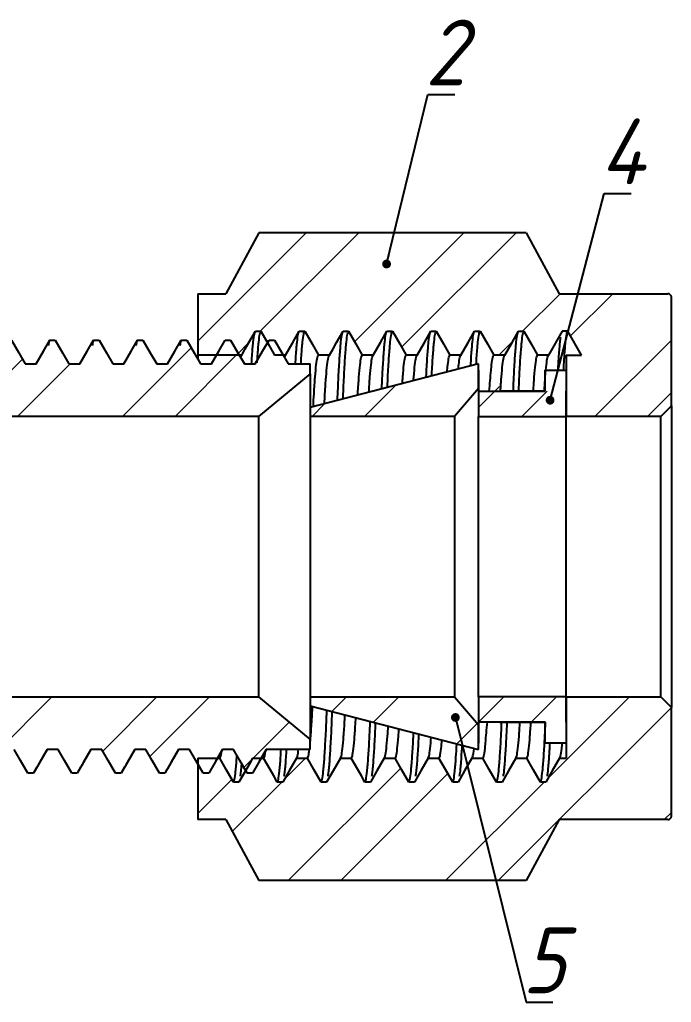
# Model space of a CAD drawing. Header units: millimetres. Extents: x 1693 to 1839, y 794 to 896.
# Drawn here: x 1751.67 to 1770.25, y 832.89 to 860.92 of the extents above; entities that cross this region are included whole.
import ezdxf

# ---------------------------------------------------------------- set-up
doc = ezdxf.new("R2010")
doc.units = ezdxf.units.MM
doc.styles.add('GENISO', font='geniso.shx', dxfattribs={"oblique": 15})
doc.dimstyles.new('Scale', dxfattribs={"dimscale": 0.5, "dimtxt": 2.5, "dimasz": 2.5, "dimexe": 1, "dimexo": 1, "dimgap": 0.2, "dimtad": 1, "dimdec": 1, "dimzin": 0, "dimtxsty": 'GENISO', "dimcen": 2.5, "dimclrd": 1, "dimclre": 1, "dimclrt": 7, "dimadec": 0, "dimazin": 0, "dimtfac": 1, "dimtdec": 1, "dimtmove": 0, "dimatfit": 3, "dimfxl": 1, "dimtzin": 0, "dimlwd": -1, "dimlwe": -1, "dimarcsym": 0})
pattern_1 = [(45, (1694.0508, 793.5355), (-2.24506, 2.24506), []), (45, (1695.5475, 793.5355), (-2.24506, 2.24506), [])]
pattern_2 = [(45, (0, -165.046), (-2.245064, 2.245064), []), (45, (1.4967, -165.046), (-2.245064, 2.245064), [])]

msp = doc.modelspace()

# ---------------------------------------------------------------- hatches: boundary and pattern name
at = {"linetype": 'Continuous', "lineweight": 18}
h = msp.add_hatch(dxfattribs=at)
h.set_pattern_fill('ANSI32', color=256, scale=0.333333, style=0)
h.set_pattern_definition(pattern_1)
h.paths.add_polyline_path([(1717.955, 855.102), (1717.955, 849.952), (1718.955, 849.952), (1719.267, 850.493), (1719.392, 850.493), (1719.705, 849.952), (1719.955, 849.952), (1720.267, 850.493), (1720.392, 850.493), (1720.705, 849.952), (1720.955, 849.952), (1721.267, 850.493), (1721.392, 850.493), (1721.705, 849.952), (1721.955, 849.952), (1722.267, 850.493), (1722.392, 850.493), (1722.705, 849.952), (1722.955, 849.952), (1723.267, 850.493), (1723.392, 850.493), (1723.705, 849.952), (1723.955, 849.952), (1724.267, 850.493), (1724.392, 850.493), (1724.705, 849.952), (1724.955, 849.952), (1725.267, 850.493), (1725.392, 850.493), (1725.705, 849.952), (1725.955, 849.952), (1726.267, 850.493), (1726.392, 850.493), (1726.705, 849.952), (1726.955, 849.952), (1727.267, 850.493), (1727.392, 850.493), (1727.705, 849.952), (1727.955, 849.952), (1727.955, 848.852), (1750.455, 848.852), (1750.455, 849.602), (1758.486, 849.602), (1759.955, 850.818), (1759.955, 851.102), (1759.33, 851.102), (1758.939, 851.779), (1758.783, 851.779), (1758.392, 851.102), (1758.08, 851.102), (1757.689, 851.779), (1757.533, 851.779), (1757.142, 851.102), (1756.83, 851.102), (1756.439, 851.779), (1756.283, 851.779), (1755.892, 851.102), (1755.58, 851.102), (1755.189, 851.779), (1755.033, 851.779), (1754.642, 851.102), (1754.33, 851.102), (1753.939, 851.779), (1753.783, 851.779), (1753.392, 851.102), (1753.08, 851.102), (1752.689, 851.779), (1752.533, 851.779), (1752.142, 851.102), (1751.83, 851.102), (1751.439, 851.779), (1751.283, 851.779), (1750.892, 851.102), (1750.58, 851.102), (1750.189, 851.779), (1750.033, 851.779), (1749.642, 851.102), (1749.33, 851.102), (1748.939, 851.779), (1748.783, 851.779), (1748.392, 851.102), (1748.08, 851.102), (1747.689, 851.779), (1747.533, 851.779), (1747.142, 851.102), (1746.83, 851.102), (1746.439, 851.779), (1746.283, 851.779), (1745.892, 851.102), (1745.58, 851.102), (1745.189, 851.779), (1745.033, 851.779), (1744.642, 851.102), (1744.33, 851.102), (1743.939, 851.779), (1743.783, 851.779), (1743.392, 851.102), (1743.08, 851.102), (1742.689, 851.779), (1742.533, 851.779), (1742.142, 851.102), (1741.83, 851.102), (1741.439, 851.779), (1741.283, 851.779), (1740.892, 851.102), (1740.58, 851.102), (1740.189, 851.779), (1740.033, 851.779), (1739.642, 851.102), (1739.33, 851.102), (1738.939, 851.779), (1738.783, 851.779), (1738.392, 851.102), (1738.08, 851.102), (1737.689, 851.779), (1737.533, 851.779), (1737.142, 851.102), (1736.83, 851.102), (1736.439, 851.779), (1736.283, 851.779), (1735.892, 851.102), (1735.58, 851.102), (1735.189, 851.779), (1735.033, 851.779), (1734.642, 851.102), (1731.455, 851.102), (1731.455, 855.102), (1730.655, 856.572), (1718.755, 856.572)], flags=0)
h = msp.add_hatch(dxfattribs=at)
h.set_pattern_fill('ANSI32', color=256, scale=0.333333, style=0)
h.set_pattern_definition(pattern_1)
edge = h.paths.add_edge_path(flags=0)
edge.add_line((1756.755, 853.102), (1756.755, 851.352))
edge.add_line((1756.755, 851.352), (1758.005, 851.352))
edge.add_line((1758.005, 851.352), (1758.395, 852.029))
edge.add_line((1758.395, 852.029), (1758.552, 852.029))
edge.add_line((1758.552, 852.029), (1758.942, 851.352))
edge.add_line((1758.942, 851.352), (1759.255, 851.352))
edge.add_line((1759.255, 851.352), (1759.645, 852.029))
edge.add_line((1759.645, 852.029), (1759.802, 852.029))
edge.add_line((1759.802, 852.029), (1760.192, 851.352))
edge.add_line((1760.192, 851.352), (1760.505, 851.352))
edge.add_line((1760.505, 851.352), (1760.895, 852.029))
edge.add_line((1760.895, 852.029), (1761.052, 852.029))
edge.add_line((1761.052, 852.029), (1761.442, 851.352))
edge.add_line((1761.442, 851.352), (1761.755, 851.352))
edge.add_line((1761.755, 851.352), (1762.145, 852.029))
edge.add_line((1762.145, 852.029), (1762.302, 852.029))
edge.add_line((1762.302, 852.029), (1762.692, 851.352))
edge.add_line((1762.692, 851.352), (1763.005, 851.352))
edge.add_line((1763.005, 851.352), (1763.395, 852.029))
edge.add_line((1763.395, 852.029), (1763.552, 852.029))
edge.add_line((1763.552, 852.029), (1763.942, 851.352))
edge.add_line((1763.942, 851.352), (1764.255, 851.352))
edge.add_line((1764.255, 851.352), (1764.645, 852.029))
edge.add_line((1764.645, 852.029), (1764.802, 852.029))
edge.add_line((1764.802, 852.029), (1765.192, 851.352))
edge.add_line((1765.192, 851.352), (1765.505, 851.352))
edge.add_line((1765.505, 851.352), (1765.895, 852.029))
edge.add_line((1765.895, 852.029), (1766.052, 852.029))
edge.add_line((1766.052, 852.029), (1766.442, 851.352))
edge.add_line((1766.442, 851.352), (1766.755, 851.352))
edge.add_line((1766.755, 851.352), (1767.145, 852.029))
edge.add_line((1767.145, 852.029), (1767.302, 852.029))
edge.add_line((1767.302, 852.029), (1767.692, 851.352))
edge.add_line((1767.692, 851.352), (1767.255, 851.352))
edge.add_line((1767.255, 851.352), (1767.255, 849.602))
edge.add_line((1767.255, 849.602), (1769.955, 849.602))
edge.add_line((1769.955, 849.602), (1770.255, 849.902))
edge.add_line((1770.255, 849.902), (1770.255, 853.002))
edge.add_arc((1770.155, 853.002), 0.1, 360, 450)
edge.add_line((1770.155, 853.102), (1767.055, 853.102))
edge.add_line((1767.055, 853.102), (1766.115, 854.84))
edge.add_line((1766.115, 854.84), (1758.495, 854.84))
edge.add_line((1758.495, 854.84), (1757.555, 853.102))
edge.add_line((1757.555, 853.102), (1756.755, 853.102))
h = msp.add_hatch(dxfattribs=at)
h.set_pattern_fill('ANSI32', color=256, scale=0.333333, style=0)
h.set_pattern_definition(pattern_2)
h.paths.add_polyline_path([(1764.755, 851.102), (1759.955, 849.852), (1759.955, 849.602), (1764.076, 849.602), (1764.755, 850.396)], flags=0)
h = msp.add_hatch(dxfattribs=at)
h.set_pattern_fill('ANSI32', color=256, scale=0.333333, style=0)
h.set_pattern_definition(pattern_2)
h.paths.add_polyline_path([(1765.116, 850.922), (1765.116, 850.914), (1765.063, 850.322), (1764.755, 850.322), (1764.755, 849.602), (1767.255, 849.602), (1767.255, 850.322), (1765.355, 850.322), (1765.355, 850.922)])
h = msp.add_hatch(dxfattribs=at)
h.set_pattern_fill('ANSI32', color=256, scale=0.333333, style=0)
h.set_pattern_definition(pattern_1)
h.paths.add_polyline_path([(1734.408, 839.425), (1734.564, 839.425), (1734.955, 840.102), (1735.267, 840.102), (1735.658, 839.425), (1735.814, 839.425), (1736.205, 840.102), (1736.517, 840.102), (1736.908, 839.425), (1737.064, 839.425), (1737.455, 840.102), (1737.767, 840.102), (1738.158, 839.425), (1738.314, 839.425), (1738.705, 840.102), (1739.017, 840.102), (1739.408, 839.425), (1739.564, 839.425), (1739.955, 840.102), (1740.267, 840.102), (1740.658, 839.425), (1740.814, 839.425), (1741.205, 840.102), (1741.517, 840.102), (1741.908, 839.425), (1742.064, 839.425), (1742.455, 840.102), (1742.767, 840.102), (1743.158, 839.425), (1743.314, 839.425), (1743.705, 840.102), (1744.017, 840.102), (1744.408, 839.425), (1744.564, 839.425), (1744.955, 840.102), (1745.267, 840.102), (1745.658, 839.425), (1745.814, 839.425), (1746.205, 840.102), (1746.517, 840.102), (1746.908, 839.425), (1747.064, 839.425), (1747.455, 840.102), (1747.767, 840.102), (1748.158, 839.425), (1748.314, 839.425), (1748.705, 840.102), (1749.017, 840.102), (1749.408, 839.425), (1749.564, 839.425), (1749.955, 840.102), (1750.267, 840.102), (1750.658, 839.425), (1750.814, 839.425), (1751.205, 840.102), (1751.517, 840.102), (1751.908, 839.425), (1752.064, 839.425), (1752.455, 840.102), (1752.767, 840.102), (1753.158, 839.425), (1753.314, 839.425), (1753.705, 840.102), (1754.017, 840.102), (1754.408, 839.425), (1754.564, 839.425), (1754.955, 840.102), (1755.267, 840.102), (1755.658, 839.425), (1755.814, 839.425), (1756.205, 840.102), (1756.517, 840.102), (1756.908, 839.425), (1757.064, 839.425), (1757.455, 840.102), (1757.767, 840.102), (1758.158, 839.425), (1758.314, 839.425), (1758.705, 840.102), (1759.955, 840.102), (1759.955, 840.385), (1758.486, 841.602), (1750.455, 841.602), (1750.455, 842.352), (1727.955, 842.352), (1727.955, 841.252), (1727.205, 841.252), (1726.892, 840.711), (1726.767, 840.711), (1726.455, 841.252), (1726.205, 841.252), (1725.892, 840.711), (1725.767, 840.711), (1725.455, 841.252), (1725.205, 841.252), (1724.892, 840.711), (1724.767, 840.711), (1724.455, 841.252), (1724.205, 841.252), (1723.892, 840.711), (1723.767, 840.711), (1723.455, 841.252), (1723.205, 841.252), (1722.892, 840.711), (1722.767, 840.711), (1722.455, 841.252), (1722.205, 841.252), (1721.892, 840.711), (1721.767, 840.711), (1721.455, 841.252), (1721.205, 841.252), (1720.892, 840.711), (1720.767, 840.711), (1720.455, 841.252), (1720.205, 841.252), (1719.892, 840.711), (1719.767, 840.711), (1719.455, 841.252), (1719.205, 841.252), (1718.892, 840.711), (1718.767, 840.711), (1718.455, 841.252), (1717.955, 841.252), (1717.955, 836.102), (1718.755, 834.632), (1730.655, 834.632), (1731.455, 836.102), (1731.455, 840.102), (1734.017, 840.102)], flags=0)
h = msp.add_hatch(dxfattribs=at)
h.set_pattern_fill('ANSI32', color=256, scale=0.333333, style=0)
h.set_pattern_definition(pattern_1)
edge = h.paths.add_edge_path(flags=0)
edge.add_line((1756.755, 838.102), (1757.555, 838.102))
edge.add_line((1757.555, 838.102), (1758.495, 836.364))
edge.add_line((1758.495, 836.364), (1766.115, 836.364))
edge.add_line((1766.115, 836.364), (1767.055, 838.102))
edge.add_line((1767.055, 838.102), (1770.155, 838.102))
edge.add_arc((1770.155, 838.202), 0.1, 270, 360)
edge.add_line((1770.255, 838.202), (1770.255, 841.302))
edge.add_line((1770.255, 841.302), (1769.955, 841.602))
edge.add_line((1769.955, 841.602), (1767.255, 841.602))
edge.add_line((1767.255, 841.602), (1767.255, 839.852))
edge.add_line((1767.255, 839.852), (1767.067, 839.852))
edge.add_line((1767.067, 839.852), (1766.677, 839.175))
edge.add_line((1766.677, 839.175), (1766.52, 839.175))
edge.add_line((1766.52, 839.175), (1766.13, 839.852))
edge.add_line((1766.13, 839.852), (1765.817, 839.852))
edge.add_line((1765.817, 839.852), (1765.427, 839.175))
edge.add_line((1765.427, 839.175), (1765.27, 839.175))
edge.add_line((1765.27, 839.175), (1764.88, 839.852))
edge.add_line((1764.88, 839.852), (1764.567, 839.852))
edge.add_line((1764.567, 839.852), (1764.177, 839.175))
edge.add_line((1764.177, 839.175), (1764.02, 839.175))
edge.add_line((1764.02, 839.175), (1763.63, 839.852))
edge.add_line((1763.63, 839.852), (1763.317, 839.852))
edge.add_line((1763.317, 839.852), (1762.927, 839.175))
edge.add_line((1762.927, 839.175), (1762.77, 839.175))
edge.add_line((1762.77, 839.175), (1762.38, 839.852))
edge.add_line((1762.38, 839.852), (1762.067, 839.852))
edge.add_line((1762.067, 839.852), (1761.677, 839.175))
edge.add_line((1761.677, 839.175), (1761.52, 839.175))
edge.add_line((1761.52, 839.175), (1761.13, 839.852))
edge.add_line((1761.13, 839.852), (1760.817, 839.852))
edge.add_line((1760.817, 839.852), (1760.427, 839.175))
edge.add_line((1760.427, 839.175), (1760.27, 839.175))
edge.add_line((1760.27, 839.175), (1759.88, 839.852))
edge.add_line((1759.88, 839.852), (1759.567, 839.852))
edge.add_line((1759.567, 839.852), (1759.177, 839.175))
edge.add_line((1759.177, 839.175), (1759.02, 839.175))
edge.add_line((1759.02, 839.175), (1758.63, 839.852))
edge.add_line((1758.63, 839.852), (1758.317, 839.852))
edge.add_line((1758.317, 839.852), (1757.927, 839.175))
edge.add_line((1757.927, 839.175), (1757.77, 839.175))
edge.add_line((1757.77, 839.175), (1757.38, 839.852))
edge.add_line((1757.38, 839.852), (1756.755, 839.852))
edge.add_line((1756.755, 839.852), (1756.755, 838.102))
h = msp.add_hatch(dxfattribs=at)
h.set_pattern_fill('ANSI32', color=256, scale=0.333333, style=0)
h.set_pattern_definition(pattern_2)
h.paths.add_polyline_path([(1764.076, 841.602), (1759.955, 841.602), (1759.955, 841.352), (1764.755, 840.102), (1764.755, 840.808)], flags=0)
h = msp.add_hatch(dxfattribs=at)
h.set_pattern_fill('ANSI32', color=256, scale=0.333333, style=0)
h.set_pattern_definition(pattern_2)
h.paths.add_polyline_path([(1764.755, 840.882), (1765.009, 840.882), (1767.255, 840.882), (1767.255, 841.602), (1764.755, 841.602)])

# ---------------------------------------------------------------- linework, layer by layer
at = {"linetype": 'Continuous', "lineweight": 25}
for p, q in [((1758.495, 854.84), (1757.555, 853.102)), ((1766.115, 854.84), (1758.495, 854.84)), ((1766.115, 854.84), (1767.055, 853.102)), ((1756.755, 853.102), (1757.555, 853.102)), ((1756.755, 853.102), (1756.755, 851.352)), ((1767.055, 853.102), (1770.155, 853.102)), ((1770.255, 849.902), (1770.255, 853.002)), ((1758.395, 852.029), (1758.552, 852.029)), ((1759.645, 852.029), (1759.802, 852.029)), ((1760.895, 852.029), (1761.052, 852.029)), ((1762.145, 852.029), (1762.302, 852.029)), ((1763.395, 852.029), (1763.552, 852.029)), ((1764.645, 852.029), (1764.802, 852.029)), ((1765.895, 852.029), (1766.052, 852.029)), ((1767.145, 852.029), (1766.755, 851.352)), ((1767.302, 852.029), (1767.145, 852.029)), ((1767.692, 851.352), (1767.302, 852.029)), ((1752.533, 851.779), (1752.689, 851.779)), ((1753.783, 851.779), (1753.939, 851.779)), ((1755.033, 851.779), (1755.189, 851.779)), ((1756.283, 851.779), (1756.439, 851.779)), ((1757.533, 851.779), (1757.689, 851.779)), ((1758.783, 851.779), (1758.939, 851.779)), ((1758.005, 851.352), (1756.755, 851.352)), ((1756.755, 851.352), (1756.755, 851.24)), ((1757.975, 851.284), (1758.005, 851.352)), ((1759.255, 851.352), (1758.942, 851.352)), ((1759.225, 851.284), (1759.255, 851.352)), ((1760.505, 851.352), (1760.192, 851.352)), ((1761.755, 851.352), (1761.442, 851.352)), ((1763.005, 851.352), (1762.692, 851.352)), ((1764.255, 851.352), (1763.942, 851.352)), ((1765.505, 851.352), (1765.192, 851.352)), ((1766.755, 851.352), (1766.442, 851.352)), ((1767.255, 851.352), (1767.692, 851.352)), ((1767.255, 851.352), (1767.255, 849.602)), ((1751.83, 851.102), (1752.142, 851.102)), ((1753.08, 851.102), (1753.392, 851.102)), ((1754.33, 851.102), (1754.642, 851.102)), ((1755.58, 851.102), (1755.892, 851.102)), ((1756.83, 851.102), (1757.142, 851.102)), ((1758.08, 851.102), (1758.392, 851.102)), ((1759.33, 851.102), (1759.955, 851.102)), ((1764.755, 851.102), (1759.955, 849.852)), ((1759.955, 850.818), (1759.955, 851.102)), ((1764.755, 850.396), (1764.755, 851.102)), ((1764.755, 850.922), (1764.755, 849.602)), ((1766.655, 850.922), (1767.255, 850.922)), ((1766.655, 850.322), (1766.655, 850.922)), ((1759.955, 850.818), (1758.486, 849.602)), ((1759.955, 850.818), (1759.955, 849.852)), ((1764.755, 850.396), (1764.076, 849.602)), ((1764.755, 850.322), (1766.655, 850.322)), ((1766.655, 850.322), (1765.355, 850.322)), ((1767.255, 849.602), (1767.255, 850.322)), ((1759.955, 849.852), (1759.955, 849.602)), ((1769.955, 849.602), (1770.255, 849.902)), ((1770.255, 849.902), (1770.255, 841.302)), ((1758.486, 849.602), (1750.455, 849.602)), ((1758.486, 849.602), (1758.486, 841.602)), ((1764.076, 849.602), (1759.955, 849.602)), ((1759.955, 849.602), (1759.955, 841.602)), ((1764.076, 849.602), (1764.076, 841.602)), ((1764.755, 849.602), (1767.255, 849.602)), ((1764.755, 841.602), (1764.755, 849.602)), ((1767.255, 841.602), (1767.255, 849.602)), ((1769.955, 849.602), (1767.255, 849.602)), ((1769.955, 841.602), (1769.955, 849.602)), ((1750.455, 841.602), (1758.486, 841.602)), ((1758.486, 841.602), (1759.955, 840.385)), ((1759.955, 841.602), (1764.076, 841.602)), ((1759.955, 841.602), (1759.955, 841.352)), ((1764.076, 841.602), (1764.755, 840.808)), ((1767.255, 841.602), (1764.755, 841.602)), ((1764.755, 841.602), (1764.755, 840.282)), ((1767.255, 840.882), (1767.255, 841.602)), ((1767.255, 841.602), (1769.955, 841.602)), ((1767.255, 841.602), (1767.255, 839.852)), ((1770.255, 841.302), (1769.955, 841.602)), ((1759.955, 841.352), (1764.755, 840.102)), ((1759.955, 841.352), (1759.955, 840.385)), ((1770.255, 838.202), (1770.255, 841.302)), ((1766.655, 840.882), (1764.755, 840.882)), ((1764.755, 840.102), (1764.755, 840.808)), ((1765.355, 840.882), (1766.668, 840.882)), ((1766.655, 840.282), (1766.655, 840.882)), ((1759.955, 840.102), (1759.955, 840.385)), ((1767.255, 840.282), (1766.655, 840.282)), ((1752.767, 840.102), (1752.455, 840.102)), ((1754.017, 840.102), (1753.705, 840.102)), ((1755.267, 840.102), (1754.955, 840.102)), ((1756.517, 840.102), (1756.205, 840.102)), ((1757.321, 839.861), (1757.46, 840.102)), ((1757.767, 840.102), (1757.455, 840.102)), ((1758.571, 839.861), (1758.71, 840.102)), ((1759.955, 840.102), (1758.705, 840.102)), ((1756.755, 839.852), (1757.38, 839.852)), ((1756.755, 839.852), (1756.755, 838.102)), ((1758.317, 839.852), (1758.63, 839.852)), ((1759.567, 839.852), (1759.88, 839.852)), ((1760.817, 839.852), (1761.13, 839.852)), ((1762.067, 839.852), (1762.38, 839.852)), ((1763.317, 839.852), (1763.63, 839.852)), ((1764.567, 839.852), (1764.88, 839.852)), ((1765.817, 839.852), (1766.13, 839.852)), ((1767.067, 839.852), (1767.255, 839.852)), ((1752.064, 839.425), (1751.908, 839.425)), ((1752.074, 839.451), (1752.064, 839.425)), ((1753.314, 839.425), (1753.158, 839.425)), ((1753.324, 839.451), (1753.314, 839.425)), ((1754.564, 839.425), (1754.408, 839.425)), ((1754.574, 839.451), (1754.564, 839.425)), ((1755.814, 839.425), (1755.658, 839.425)), ((1755.824, 839.451), (1755.814, 839.425)), ((1757.064, 839.425), (1756.908, 839.425)), ((1758.314, 839.425), (1758.158, 839.425)), ((1757.927, 839.175), (1757.77, 839.175)), ((1759.177, 839.175), (1759.02, 839.175)), ((1760.427, 839.175), (1760.27, 839.175)), ((1761.677, 839.175), (1761.52, 839.175)), ((1762.927, 839.175), (1762.77, 839.175)), ((1764.177, 839.175), (1764.02, 839.175)), ((1765.427, 839.175), (1765.27, 839.175)), ((1766.677, 839.175), (1766.52, 839.175)), ((1757.555, 838.102), (1756.755, 838.102)), ((1757.555, 838.102), (1758.495, 836.364)), ((1767.055, 838.102), (1766.115, 836.364)), ((1770.155, 838.102), (1767.055, 838.102)), ((1766.115, 836.364), (1758.495, 836.364))]:
    msp.add_line(p, q, dxfattribs=at)
at = {"linetype": 'Continuous', "lineweight": 25, "flags": 128}
for points in [[(1758.005, 851.352), (1758.108, 851.532), (1758.212, 851.711), (1758.395, 852.029)], [(1758.552, 852.029), (1758.655, 851.849), (1758.759, 851.669), (1758.942, 851.352)], [(1759.255, 851.352), (1759.358, 851.532), (1759.462, 851.711), (1759.645, 852.029)], [(1759.802, 852.029), (1759.905, 851.849), (1760.009, 851.669), (1760.192, 851.352)], [(1760.505, 851.352), (1760.608, 851.532), (1760.712, 851.711), (1760.895, 852.029)], [(1761.052, 852.029), (1761.155, 851.849), (1761.259, 851.669), (1761.442, 851.352)], [(1761.755, 851.352), (1761.858, 851.532), (1761.962, 851.711), (1762.145, 852.029)], [(1762.302, 852.029), (1762.405, 851.849), (1762.509, 851.669), (1762.692, 851.352)], [(1763.005, 851.352), (1763.108, 851.532), (1763.212, 851.711), (1763.395, 852.029)], [(1763.552, 852.029), (1763.655, 851.849), (1763.759, 851.669), (1763.942, 851.352)], [(1764.255, 851.352), (1764.358, 851.532), (1764.462, 851.711), (1764.645, 852.029)], [(1764.802, 852.029), (1764.905, 851.849), (1765.009, 851.669), (1765.192, 851.352)], [(1765.505, 851.352), (1765.608, 851.532), (1765.712, 851.711), (1765.895, 852.029)], [(1766.052, 852.029), (1766.155, 851.849), (1766.259, 851.669), (1766.442, 851.352)], [(1751.439, 851.779), (1751.543, 851.599), (1751.647, 851.419), (1751.83, 851.102)], [(1752.142, 851.102), (1752.246, 851.282), (1752.35, 851.461), (1752.533, 851.779)], [(1752.689, 851.779), (1752.793, 851.599), (1752.897, 851.419), (1753.08, 851.102)], [(1753.392, 851.102), (1753.496, 851.282), (1753.6, 851.461), (1753.783, 851.779)], [(1753.939, 851.779), (1754.043, 851.599), (1754.147, 851.419), (1754.33, 851.102)], [(1754.642, 851.102), (1754.746, 851.282), (1754.85, 851.461), (1755.033, 851.779)], [(1755.189, 851.779), (1755.293, 851.599), (1755.397, 851.419), (1755.58, 851.102)], [(1755.892, 851.102), (1755.996, 851.282), (1756.1, 851.461), (1756.283, 851.779)], [(1756.439, 851.779), (1756.543, 851.599), (1756.647, 851.419), (1756.83, 851.102)], [(1757.142, 851.102), (1757.246, 851.282), (1757.35, 851.461), (1757.533, 851.779)], [(1757.689, 851.779), (1757.793, 851.599), (1757.897, 851.419), (1758.08, 851.102)], [(1758.392, 851.102), (1758.496, 851.282), (1758.6, 851.461), (1758.783, 851.779)], [(1758.939, 851.779), (1759.043, 851.599), (1759.147, 851.419), (1759.33, 851.102)], [(1751.908, 839.425), (1751.804, 839.605), (1751.7, 839.785), (1751.517, 840.102)], [(1752.455, 840.102), (1752.351, 839.922), (1752.247, 839.743), (1752.064, 839.425)], [(1753.158, 839.425), (1753.054, 839.605), (1752.95, 839.785), (1752.767, 840.102)], [(1753.705, 840.102), (1753.601, 839.922), (1753.497, 839.743), (1753.314, 839.425)], [(1754.408, 839.425), (1754.304, 839.605), (1754.2, 839.785), (1754.017, 840.102)], [(1754.955, 840.102), (1754.851, 839.922), (1754.747, 839.743), (1754.564, 839.425)], [(1755.658, 839.425), (1755.554, 839.605), (1755.45, 839.785), (1755.267, 840.102)], [(1756.205, 840.102), (1756.101, 839.922), (1755.997, 839.743), (1755.814, 839.425)], [(1756.908, 839.425), (1756.804, 839.605), (1756.7, 839.785), (1756.517, 840.102)], [(1757.455, 840.102), (1757.351, 839.922), (1757.247, 839.743), (1757.064, 839.425)], [(1758.158, 839.425), (1758.054, 839.605), (1757.95, 839.785), (1757.767, 840.102)], [(1758.705, 840.102), (1758.601, 839.922), (1758.497, 839.743), (1758.314, 839.425)], [(1757.77, 839.175), (1757.667, 839.355), (1757.563, 839.535), (1757.38, 839.852)], [(1758.317, 839.852), (1758.213, 839.672), (1758.11, 839.493), (1757.927, 839.175)], [(1759.02, 839.175), (1758.917, 839.355), (1758.813, 839.535), (1758.63, 839.852)], [(1759.567, 839.852), (1759.463, 839.672), (1759.36, 839.493), (1759.177, 839.175)], [(1760.27, 839.175), (1760.167, 839.355), (1760.063, 839.535), (1759.88, 839.852)], [(1760.817, 839.852), (1760.713, 839.672), (1760.61, 839.493), (1760.427, 839.175)], [(1761.52, 839.175), (1761.417, 839.355), (1761.313, 839.535), (1761.13, 839.852)], [(1762.067, 839.852), (1761.963, 839.672), (1761.86, 839.493), (1761.677, 839.175)], [(1762.77, 839.175), (1762.667, 839.355), (1762.563, 839.535), (1762.38, 839.852)], [(1763.317, 839.852), (1763.213, 839.672), (1763.11, 839.493), (1762.927, 839.175)], [(1764.02, 839.175), (1763.917, 839.355), (1763.813, 839.535), (1763.63, 839.852)], [(1764.567, 839.852), (1764.463, 839.672), (1764.36, 839.493), (1764.177, 839.175)], [(1765.27, 839.175), (1765.167, 839.355), (1765.063, 839.535), (1764.88, 839.852)], [(1765.817, 839.852), (1765.713, 839.672), (1765.61, 839.493), (1765.427, 839.175)], [(1766.52, 839.175), (1766.417, 839.355), (1766.313, 839.535), (1766.13, 839.852)], [(1767.067, 839.852), (1766.963, 839.672), (1766.86, 839.493), (1766.677, 839.175)]]:
    msp.add_lwpolyline(points, dxfattribs=at)
at = {"linetype": 'Continuous', "lineweight": 25}
for centre, start, end in [((1770.155, 853.002), 0, 90), ((1770.155, 838.202), 270, 0)]:
    msp.add_arc(centre, 0.1, start, end, dxfattribs=at)
for points, knots in [([(1758.288, 851.102), (1758.292, 851.179), (1758.307, 851.441), (1758.333, 851.732), (1758.362, 851.964), (1758.379, 851.992), (1758.385, 852.003)], [0, 0, 0, 0, 0.1361742, 0.4623601, 0.7865, 1, 1, 1, 1]), ([(1758.446, 851.134), (1758.45, 851.2), (1758.464, 851.449), (1758.49, 851.733), (1758.522, 851.985), (1758.542, 852.014), (1758.552, 852.029)], [0, 0, 0, 0, 0.107412, 0.408038, 0.706778, 1, 1, 1, 1]), ([(1759.538, 851.102), (1759.542, 851.179), (1759.557, 851.441), (1759.583, 851.732), (1759.612, 851.964), (1759.629, 851.992), (1759.635, 852.003)], [0, 0, 0, 0, 0.1361742, 0.4623601, 0.7865, 1, 1, 1, 1]), ([(1759.694, 851.102), (1759.698, 851.179), (1759.713, 851.44), (1759.74, 851.734), (1759.772, 851.985), (1759.792, 852.014), (1759.802, 852.029)], [0, 0, 0, 0, 0.1232734, 0.4185572, 0.7119888, 1, 1, 1, 1]), ([(1760.735, 850.055), (1760.737, 850.086), (1760.748, 850.37), (1760.769, 850.812), (1760.801, 851.353), (1760.833, 851.737), (1760.862, 851.963), (1760.879, 851.992), (1760.885, 852.003)], [0, 0, 0, 0, 0.024763, 0.230772, 0.440658, 0.651869, 0.861755, 1, 1, 1, 1]), ([(1760.893, 850.096), (1760.894, 850.113), (1760.905, 850.383), (1760.925, 850.811), (1760.957, 851.353), (1760.99, 851.739), (1761.022, 851.984), (1761.042, 852.014), (1761.052, 852.029)], [0, 0, 0, 0, 0.012843, 0.207821, 0.40647, 0.606373, 0.805021, 1, 1, 1, 1]), ([(1762, 850.385), (1762.006, 850.525), (1762.023, 850.893), (1762.051, 851.348), (1762.083, 851.738), (1762.112, 851.963), (1762.129, 851.992), (1762.135, 852.003)], [0, 0, 0, 0, 0.144729, 0.378093, 0.612929, 0.846292, 1, 1, 1, 1]), ([(1762.158, 850.426), (1762.164, 850.552), (1762.18, 850.905), (1762.207, 851.347), (1762.24, 851.74), (1762.272, 851.983), (1762.292, 852.014), (1762.302, 852.029)], [0, 0, 0, 0, 0.1227025, 0.3426961, 0.5640778, 0.7840708, 1, 1, 1, 1]), ([(1763.265, 850.714), (1763.267, 850.741), (1763.278, 850.99), (1763.301, 851.344), (1763.333, 851.739), (1763.362, 851.963), (1763.379, 851.992), (1763.385, 852.003)], [0, 0, 0, 0, 0.031893, 0.296044, 0.561862, 0.826013, 1, 1, 1, 1]), ([(1763.424, 850.755), (1763.424, 850.768), (1763.435, 851.002), (1763.457, 851.342), (1763.49, 851.741), (1763.522, 851.983), (1763.542, 852.013), (1763.552, 852.029)], [0, 0, 0, 0, 0.01441, 0.26156, 0.510268, 0.757417, 1, 1, 1, 1]), ([(1764.534, 851.045), (1764.54, 851.142), (1764.556, 851.425), (1764.583, 851.733), (1764.612, 851.964), (1764.629, 851.992), (1764.635, 852.003)], [0, 0, 0, 0, 0.165409, 0.480556, 0.793726, 1, 1, 1, 1]), ([(1764.693, 851.086), (1764.698, 851.169), (1764.713, 851.436), (1764.74, 851.734), (1764.772, 851.985), (1764.792, 852.014), (1764.802, 852.029)], [0, 0, 0, 0, 0.130996, 0.423679, 0.714526, 1, 1, 1, 1]), ([(1765.747, 850.322), (1765.755, 850.485), (1765.772, 850.874), (1765.801, 851.349), (1765.833, 851.738), (1765.862, 851.963), (1765.879, 851.992), (1765.885, 852.003)], [0, 0, 0, 0, 0.1632769, 0.3915797, 0.6213229, 0.8496251, 1, 1, 1, 1]), ([(1765.904, 850.322), (1765.911, 850.485), (1765.928, 850.874), (1765.957, 851.348), (1765.99, 851.74), (1766.022, 851.983), (1766.042, 852.014), (1766.052, 852.029)], [0, 0, 0, 0, 0.152068, 0.364698, 0.578669, 0.791299, 1, 1, 1, 1]), ([(1767.182, 850.922), (1767.19, 851.073), (1767.21, 851.376), (1767.24, 851.74), (1767.272, 851.983), (1767.292, 852.014), (1767.302, 852.029)], [0.1978137, 0.1978137, 0.1978137, 0.1978137, 0.3646978, 0.5786693, 0.7912985, 1, 1, 1, 1]), ([(1752.533, 851.779), (1752.523, 851.771), (1752.509, 851.762), (1752.495, 851.649), (1752.49, 851.617)], [0, 0, 0, 0, 0.71666, 1, 1, 1, 1]), ([(1753.783, 851.779), (1753.773, 851.771), (1753.759, 851.762), (1753.745, 851.649), (1753.74, 851.617)], [0, 0, 0, 0, 0.71666, 1, 1, 1, 1]), ([(1755.033, 851.779), (1755.023, 851.771), (1755.009, 851.762), (1754.995, 851.649), (1754.99, 851.617)], [0, 0, 0, 0, 0.71666, 1, 1, 1, 1]), ([(1756.283, 851.779), (1756.273, 851.771), (1756.259, 851.762), (1756.245, 851.649), (1756.24, 851.617)], [0, 0, 0, 0, 0.71666, 1, 1, 1, 1]), ([(1767.026, 850.922), (1767.034, 851.072), (1767.053, 851.373), (1767.079, 851.705), (1767.097, 851.818), (1767.103, 851.861)], [0.2789105, 0.2789105, 0.2789105, 0.2789105, 0.5136775, 0.8150567, 1, 1, 1, 1]), ([(1760.047, 849.876), (1760.053, 850.004), (1760.07, 850.334), (1760.098, 850.743), (1760.13, 851.094), (1760.162, 851.311), (1760.182, 851.339), (1760.192, 851.352)], [0, 0, 0, 0, 0.136234, 0.352834, 0.570802, 0.787403, 1, 1, 1, 1]), ([(1760.364, 849.958), (1760.369, 850.057), (1760.384, 850.358), (1760.41, 850.742), (1760.443, 851.094), (1760.475, 851.311), (1760.495, 851.339), (1760.505, 851.352)], [0, 0, 0, 0, 0.109271, 0.332632, 0.557404, 0.780766, 1, 1, 1, 1]), ([(1761.314, 850.206), (1761.315, 850.22), (1761.326, 850.431), (1761.348, 850.738), (1761.38, 851.095), (1761.412, 851.311), (1761.432, 851.338), (1761.442, 851.352)], [0, 0, 0, 0, 0.0172379, 0.2636778, 0.5116741, 0.7581143, 1, 1, 1, 1]), ([(1761.631, 850.289), (1761.641, 850.441), (1761.661, 850.762), (1761.693, 851.091), (1761.725, 851.312), (1761.745, 851.339), (1761.755, 851.352)], [0, 0, 0, 0, 0.2340503, 0.4920253, 0.7483815, 1, 1, 1, 1]), ([(1762.585, 850.537), (1762.59, 850.601), (1762.604, 850.83), (1762.63, 851.088), (1762.662, 851.313), (1762.682, 851.339), (1762.692, 851.352)], [0, 0, 0, 0, 0.1155673, 0.4134478, 0.7094592, 1, 1, 1, 1]), ([(1762.904, 850.62), (1762.906, 850.655), (1762.919, 850.853), (1762.943, 851.086), (1762.975, 851.313), (1762.995, 851.339), (1763.005, 851.352)], [0, 0, 0, 0, 0.067484, 0.381559, 0.693664, 1, 1, 1, 1]), ([(1763.862, 850.869), (1763.868, 850.941), (1763.885, 851.135), (1763.912, 851.308), (1763.932, 851.337), (1763.942, 851.352)], [0, 0, 0, 0, 0.227675, 0.617439, 1, 1, 1, 1]), ([(1764.182, 850.953), (1764.185, 850.994), (1764.2, 851.156), (1764.225, 851.307), (1764.245, 851.337), (1764.255, 851.352)], [0, 0, 0, 0, 0.147955, 0.577951, 1, 1, 1, 1]), ([(1765.063, 850.322), (1765.081, 850.522), (1765.099, 850.722), (1765.116, 850.922), (1765.121, 850.974), (1765.136, 851.148), (1765.162, 851.307), (1765.182, 851.337), (1765.192, 851.352)], [-0.682411, -0.682411, -0.682411, -0.682411, 0, 0, 0, 0.179226, 0.593441, 1, 1, 1, 1]), ([(1765.384, 850.322), (1765.392, 850.463), (1765.412, 850.771), (1765.443, 851.091), (1765.475, 851.312), (1765.495, 851.339), (1765.505, 851.352)], [0, 0, 0, 0, 0.2200106, 0.4827143, 0.7437694, 1, 1, 1, 1]), ([(1766.321, 850.322), (1766.33, 850.463), (1766.35, 850.771), (1766.38, 851.091), (1766.412, 851.312), (1766.432, 851.339), (1766.442, 851.352)], [0, 0, 0, 0, 0.2200106, 0.4827143, 0.7437694, 1, 1, 1, 1]), ([(1766.634, 850.322), (1766.642, 850.463), (1766.662, 850.771), (1766.693, 851.091), (1766.725, 851.312), (1766.745, 851.339), (1766.755, 851.352)], [0, 0, 0, 0, 0.2200106, 0.4827143, 0.7437694, 1, 1, 1, 1]), ([(1759.955, 840.273), (1759.961, 840.338), (1759.978, 840.513), (1760.002, 840.873), (1760.019, 841.205), (1760.025, 841.334)], [0, 0, 0, 0, 0.26809, 0.71482, 1, 1, 1, 1]), ([(1760.27, 839.175), (1760.28, 839.19), (1760.3, 839.22), (1760.332, 839.465), (1760.365, 839.852), (1760.397, 840.391), (1760.419, 840.858), (1760.431, 841.17), (1760.433, 841.227)], [0, 0, 0, 0, 0.18914, 0.38184, 0.575757, 0.768457, 0.957597, 1, 1, 1, 1]), ([(1760.469, 839.343), (1760.475, 839.386), (1760.493, 839.5), (1760.521, 839.856), (1760.553, 840.39), (1760.575, 840.846), (1760.586, 841.144), (1760.588, 841.187)], [0, 0, 0, 0, 0.1636633, 0.430365, 0.6953943, 0.9555267, 1, 1, 1, 1]), ([(1760.817, 839.852), (1760.827, 839.865), (1760.847, 839.893), (1760.879, 840.109), (1760.911, 840.464), (1760.936, 840.801), (1760.948, 841.047), (1760.95, 841.093)], [0, 0, 0, 0, 0.232691, 0.469763, 0.708332, 0.945404, 1, 1, 1, 1]), ([(1761.13, 839.852), (1761.14, 839.865), (1761.16, 839.893), (1761.192, 840.109), (1761.224, 840.466), (1761.247, 840.777), (1761.258, 840.994), (1761.259, 841.012)], [0, 0, 0, 0, 0.240445, 0.485417, 0.731935, 0.976907, 1, 1, 1, 1]), ([(1761.52, 839.175), (1761.53, 839.19), (1761.55, 839.221), (1761.582, 839.464), (1761.615, 839.856), (1761.644, 840.336), (1761.662, 840.735), (1761.67, 840.905)], [0, 0, 0, 0, 0.207137, 0.418172, 0.63054, 0.841575, 1, 1, 1, 1]), ([(1761.719, 839.343), (1761.725, 839.386), (1761.743, 839.499), (1761.771, 839.861), (1761.8, 840.324), (1761.817, 840.708), (1761.824, 840.865)], [0, 0, 0, 0, 0.1863619, 0.4900528, 0.7918392, 1, 1, 1, 1]), ([(1762.067, 839.852), (1762.077, 839.865), (1762.097, 839.891), (1762.129, 840.114), (1762.157, 840.403), (1762.175, 840.671), (1762.181, 840.772)], [0, 0, 0, 0, 0.272664, 0.550461, 0.830013, 1, 1, 1, 1]), ([(1764.88, 839.852), (1764.89, 839.867), (1764.91, 839.897), (1764.936, 840.056), (1764.951, 840.229), (1764.956, 840.282), (1764.973, 840.482), (1764.991, 840.682), (1765.009, 840.882)], [0, 0, 0, 0, 0.406559, 0.820774, 1, 1, 1, 1.68241, 1.68241, 1.68241, 1.68241]), ([(1765.27, 839.175), (1765.28, 839.19), (1765.3, 839.221), (1765.332, 839.464), (1765.365, 839.856), (1765.394, 840.33), (1765.411, 840.719), (1765.418, 840.882)], [0, 0, 0, 0, 0.208701, 0.421331, 0.635302, 0.847932, 1, 1, 1, 1]), ([(1765.469, 839.343), (1765.475, 839.386), (1765.493, 839.499), (1765.521, 839.861), (1765.55, 840.329), (1765.567, 840.719), (1765.575, 840.882)], [0, 0, 0, 0, 0.184943, 0.486323, 0.785812, 1, 1, 1, 1]), ([(1765.817, 839.852), (1765.827, 839.865), (1765.847, 839.892), (1765.879, 840.113), (1765.91, 840.433), (1765.929, 840.741), (1765.938, 840.882)], [0, 0, 0, 0, 0.256231, 0.517286, 0.779989, 1, 1, 1, 1]), ([(1766.13, 839.852), (1766.14, 839.865), (1766.16, 839.892), (1766.192, 840.113), (1766.222, 840.433), (1766.242, 840.741), (1766.251, 840.882)], [0, 0, 0, 0, 0.256231, 0.517286, 0.779989, 1, 1, 1, 1]), ([(1766.52, 839.175), (1766.53, 839.19), (1766.55, 839.221), (1766.582, 839.464), (1766.615, 839.856), (1766.644, 840.33), (1766.661, 840.719), (1766.668, 840.882)], [0, 0, 0, 0, 0.208701, 0.421331, 0.635302, 0.847932, 1, 1, 1, 1]), ([(1762.38, 839.852), (1762.39, 839.865), (1762.41, 839.891), (1762.442, 840.115), (1762.468, 840.381), (1762.484, 840.619), (1762.488, 840.692)], [0, 0, 0, 0, 0.28603, 0.577446, 0.870702, 1, 1, 1, 1]), ([(1762.77, 839.175), (1762.78, 839.19), (1762.8, 839.221), (1762.832, 839.463), (1762.865, 839.859), (1762.889, 840.242), (1762.902, 840.525), (1762.905, 840.584)], [0, 0, 0, 0, 0.230891, 0.466128, 0.70285, 0.938088, 1, 1, 1, 1]), ([(1762.969, 839.343), (1762.975, 839.386), (1762.993, 839.499), (1763.021, 839.865), (1763.045, 840.23), (1763.057, 840.498), (1763.059, 840.544)], [0, 0, 0, 0, 0.21851, 0.574588, 0.928434, 1, 1, 1, 1]), ([(1763.317, 839.852), (1763.327, 839.866), (1763.347, 839.894), (1763.378, 840.098), (1763.399, 840.337), (1763.409, 840.452)], [0, 0, 0, 0, 0.337882, 0.682125, 1, 1, 1, 1]), ([(1763.63, 839.852), (1763.64, 839.866), (1763.66, 839.895), (1763.688, 840.078), (1763.707, 840.287), (1763.714, 840.373)], [0, 0, 0, 0, 0.366759, 0.740424, 1, 1, 1, 1]), ([(1764.02, 839.175), (1764.03, 839.19), (1764.05, 839.22), (1764.082, 839.468), (1764.112, 839.808), (1764.13, 840.129), (1764.138, 840.263)], [0, 0, 0, 0, 0.26454, 0.534058, 0.805278, 1, 1, 1, 1]), ([(1764.219, 839.343), (1764.225, 839.386), (1764.243, 839.501), (1764.267, 839.799), (1764.285, 840.103), (1764.292, 840.223)], [0, 0, 0, 0, 0.271928, 0.715056, 1, 1, 1, 1]), ([(1766.719, 839.343), (1766.725, 839.386), (1766.743, 839.499), (1766.769, 839.831), (1766.788, 840.132), (1766.796, 840.282)], [0, 0, 0, 0, 0.1849433, 0.4863226, 0.7210899, 0.7210899, 0.7210899, 0.7210899]), ([(1767.067, 839.852), (1767.077, 839.865), (1767.097, 839.892), (1767.124, 840.074), (1767.14, 840.227), (1767.145, 840.282)], [0, 0, 0, 0, 0.2562307, 0.5172858, 0.6440354, 0.6440354, 0.6440354, 0.6440354]), ([(1752.074, 839.434), (1752.14, 839.547), (1752.268, 839.77), (1752.397, 839.992), (1752.46, 840.102)], [0, 0, 0, 0, 0.507314, 1, 1, 1, 1]), ([(1753.324, 839.434), (1753.39, 839.547), (1753.518, 839.77), (1753.647, 839.992), (1753.71, 840.102)], [0, 0, 0, 0, 0.507314, 1, 1, 1, 1]), ([(1754.574, 839.434), (1754.64, 839.547), (1754.768, 839.77), (1754.897, 839.992), (1754.96, 840.102)], [0, 0, 0, 0, 0.507313, 1, 1, 1, 1]), ([(1755.824, 839.434), (1755.89, 839.547), (1756.018, 839.77), (1756.147, 839.992), (1756.21, 840.102)], [0, 0, 0, 0, 0.507314, 1, 1, 1, 1]), ([(1757.38, 839.852), (1757.39, 839.861), (1757.406, 839.875), (1757.423, 840), (1757.429, 840.047)], [0, 0, 0, 0, 0.620559, 1, 1, 1, 1]), ([(1757.77, 839.175), (1757.78, 839.19), (1757.8, 839.218), (1757.832, 839.474), (1757.855, 839.715), (1757.867, 839.911), (1757.868, 839.928)], [0, 0, 0, 0, 0.318611, 0.643217, 0.969874, 1, 1, 1, 1]), ([(1758.63, 839.852), (1758.64, 839.861), (1758.656, 839.875), (1758.673, 840), (1758.679, 840.047)], [0, 0, 0, 0, 0.620559, 1, 1, 1, 1]), ([(1759.02, 839.175), (1759.03, 839.19), (1759.05, 839.219), (1759.082, 839.47), (1759.109, 839.764), (1759.124, 840.025), (1759.128, 840.102)], [0, 0, 0, 0, 0.2880112, 0.5814428, 0.8767268, 1, 1, 1, 1]), ([(1759.219, 839.343), (1759.225, 839.387), (1759.243, 839.502), (1759.265, 839.765), (1759.28, 840.025), (1759.284, 840.102)], [0, 0, 0, 0, 0.302126, 0.794462, 1, 1, 1, 1]), ([(1759.567, 839.852), (1759.577, 839.863), (1759.596, 839.883), (1759.615, 840.032), (1759.625, 840.102)], [0, 0, 0, 0, 0.533259, 1, 1, 1, 1]), ([(1759.88, 839.852), (1759.89, 839.863), (1759.908, 839.883), (1759.928, 840.032), (1759.937, 840.102)], [0, 0, 0, 0, 0.533259, 1, 1, 1, 1]), ([(1764.567, 839.852), (1764.577, 839.868), (1764.597, 839.901), (1764.619, 840.017), (1764.629, 840.134), (1764.629, 840.135)], [0, 0, 0, 0, 0.493221, 0.995728, 1, 1, 1, 1]), ([(1757.969, 839.343), (1757.975, 839.383), (1757.987, 839.456), (1758, 839.616), (1758.005, 839.69)], [0, 0, 0, 0, 0.543104, 1, 1, 1, 1])]:
    msp.add_open_spline(points, degree=3, knots=knots, dxfattribs=at)

# ---------------------------------------------------------------- texts
at = {"char_height": 1.875, "attachment_point": 5, "style": 'GENISO'}
for s, insert in [('2', (1763.81, 859.979)), ('4', (1768.842, 857.158)), ('5', (1766.612, 834.089))]:
    msp.add_mtext(s, dxfattribs=dict(at, insert=insert))

# ---------------------------------------------------------------- leaders
for points in [[(1762.136, 853.948), (1763.309, 858.782), (1764.078, 858.782)], [(1766.798, 850.063), (1768.341, 855.96), (1769.11, 855.96)], [(1764.098, 841.016), (1766.111, 832.892), (1766.88, 832.892)]]:
    msp.add_leader(points, dimstyle='Scale', override={"dimasz": 0.5, "dimldrblk": 'DOT'})

doc.saveas('drawing.dxf')
